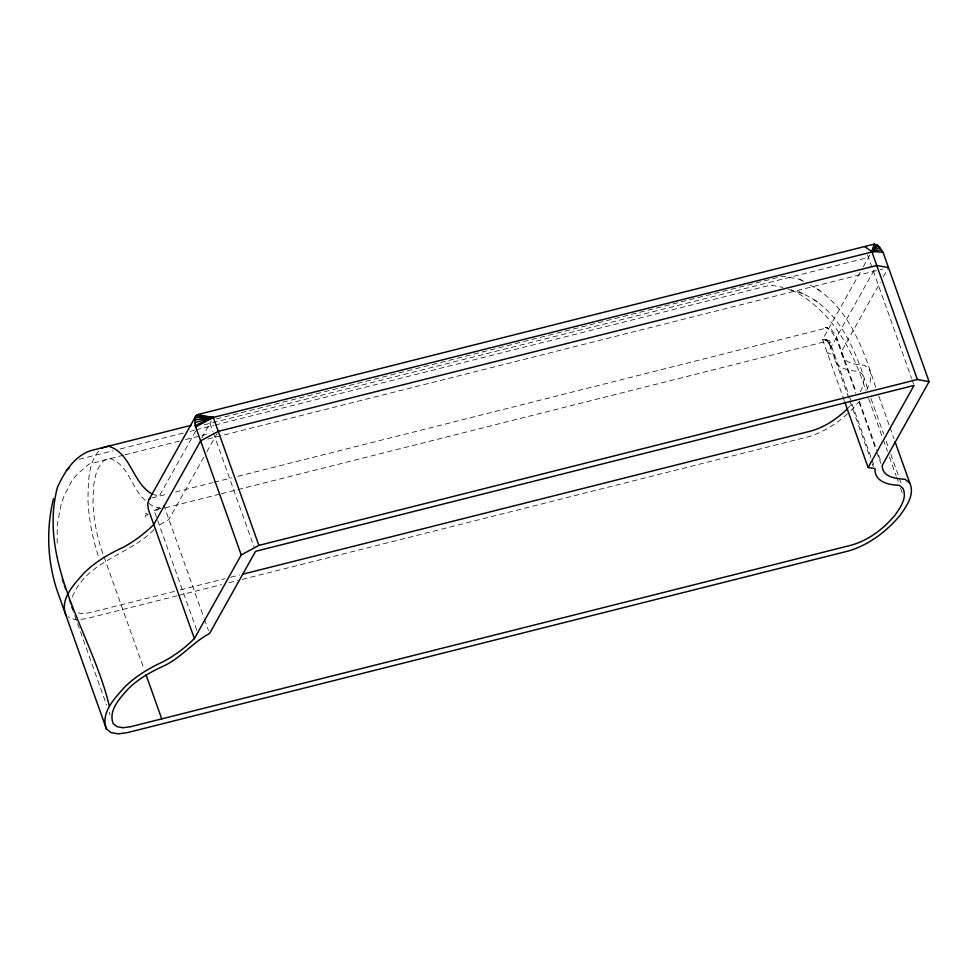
<?xml version="1.0" encoding="UTF-8"?>
<svg xmlns="http://www.w3.org/2000/svg" width="978" height="978" viewBox="0 0 978 978"><rect width="100%" height="100%" fill="white"/><g stroke="black" fill="none" stroke-linecap="round" stroke-linejoin="round"><path stroke-width="0.73" stroke-dasharray="4.89 3.67" d="M72.384 596.971C86.516 560.565 129.658 555.394 154.451 529.135M860.371 391.811L863.085 385.589L863.941 379.183L862.364 374.268L858.439 371.175C848.183 371.017 833.513 367.74 834.417 354.488L827.486 353.449L876.765 265.454M866.679 390.198L870.017 382.532L871.043 374.855L869.149 368.963L864.454 365.259C855.591 364.513 841.422 363.351 841.63 351.261L880.31 282.202M195.698 431.029L159.255 496.115L152.482 494.208M201.823 437.924L211.309 420.968M203.815 457.154L168.901 519.489L157.641 526.054M206.774 451.848L216.933 433.719M844.246 400.503L822.535 339.525L860.334 272.006M863.305 266.713L870.481 253.901M883.281 276.884L888.489 267.581M98.656 451.225C87.555 464.464 88.472 483.548 87.934 499.88C88.9 519.33 92.445 538.572 98.68 557.02M847.205 409.073L852.608 403.07M850.994 410.662L858.672 402.129M847.596 413.633C836.276 424.097 822.853 432.496 808.011 436.86L239.353 580.113M196.712 630.113L154.182 510.675L163.949 505.565L203.937 617.864M216.395 418.963L783.011 276.224L799.588 279.243L803.574 281.456M204.268 424.782L868.488 257.446M79.169 459.281L113.008 450.76M120.416 448.89L184.108 432.838M190.038 431.347L194.488 430.234M195.967 429.855L213.742 425.381M215.221 425.002L770.517 285.111L783.036 287.398M123.436 455.21L89.022 464.085L77.629 473.853L72.262 479.941L64.23 495.577L61.088 504.648L57.274 524.477L57.164 543.083M124.915 454.843L179.72 441.041M185.649 439.538L200.453 435.809M201.933 435.442L209.341 433.572M207.788 439.073L878.916 270.001M880.286 269.647L883.024 268.962M151.871 497.973L168.143 493.878M175.551 492.007L212.581 482.68M214.06 482.301L231.835 477.826M237.764 476.335L827.327 327.813L825.31 327.496L831.141 329.219L836.153 335.906L856.349 392.606M154.182 510.675L162.214 508.658M165.172 507.912L219.916 494.122M221.395 493.743L829.466 340.564L848.635 394.403M174.439 591.397L90.135 612.631L82.482 613.683L77.983 612.888M180.368 589.893L224.793 578.707M230.722 577.216L239.61 574.978M177.152 595.785L86.822 618.548L80.269 619.441M178.632 595.419L221.578 584.599M228.986 582.729L237.874 580.492M148.008 514.831L145.441 515.21L145.832 517.215M161.028 508.511L153.277 506.335L147.947 502.753M822.535 339.525L829.466 340.564L825.029 339.488L829.576 343.254L828.904 343.034L830.432 346.322L827.217 341.249M77.653 619.808L70.477 618.536L68.13 616.69M788.488 289.622C835.383 298.18 855.897 349.476 867.938 389.953M145.404 513.328L147.996 514.196M827.608 327.923L826.055 327.324L831.386 331.359L836.972 340.173L836.496 338.926L855.933 393.498M810.029 285.038C848.317 304.769 863.366 349.207 875.75 387.496M791.116 289.806C830.493 308.583 853.073 350.014 865.628 390.075M799.588 279.243L803.561 281.456M798.965 291.53L803.378 293.987M816.887 288.803L820.31 290.71M814.576 300.148L817.437 301.75M826.068 340.038L829.576 343.254L825.273 339.476L826.386 340.234M145.282 500.345C131.186 488.291 128.949 464.782 110.111 458.572L104.108 460.271C92.824 471.347 93.387 488.731 93.02 503.401C93.876 521.14 97.372 538.682 103.497 555.345M867.523 254.72L911.533 378.303M912.034 379.733L913.562 384.012M878.794 396.053L889.454 425.992M889.968 427.423L894.026 438.829M870.995 398.498L883.684 434.146M886.215 441.274L888.757 448.401M890.787 454.11L901.447 484.049M868.66 398.596L882.877 438.523M883.378 439.941L887.437 451.347M889.479 457.056L896.068 475.589M896.581 477.019L898.611 482.716M900.64 488.425L902.168 492.704M859.393 401.163L876.655 449.635M878.684 455.345L881.227 462.472M858.977 402.056L876.239 450.528M876.74 451.958L880.811 463.364M849.149 395.833L871.484 458.56M871.985 459.99L874.528 467.117M829.894 344.892L849.417 399.745M849.931 401.163L870.237 458.193M872.266 463.902L873.281 466.75M209.989 423.34L212.959 431.689M213.461 433.083L254.035 547.044M204.439 619.282L208.51 630.688M104.01 556.763L143.962 668.976M63.912 585.247L65.954 590.956M68.998 599.538L106.578 705.065M109.12 712.192L110.135 715.04M61.92 579.172L63.521 584.025M71.382 605.847L72.568 609.538"/><path stroke-width="1.47" d="M53.509 498.694C46.076 528.462 47.372 560.357 56.761 589.526L106.394 728.903L111.089 732.595L118.265 733.867L127.433 732.608L848.623 550.92C869.087 544.856 886.691 531.36 900.249 515.125C906.557 506.103 915.053 494.391 909.76 483.022L895.041 441.677M106.394 728.903C100.233 712.962 114.793 698.182 124.548 687.204C135.685 676.14 149.231 668.096 163.412 661.58C174.805 655.517 185.221 647.68 194.39 638.61L241.248 554.929L195.16 425.516L194.989 417.606L197.25 414.672L874.185 244.133L878 245.551L883.012 252.226L929.1 381.64L882.242 465.32C882.034 477.411 896.215 478.572 905.066 479.318L909.76 483.022M874.185 244.133L871.801 251.529L917.376 379.513L929.1 381.64M191.248 425.308L93.008 450.051C75.269 454.428 64.181 472.093 57.262 487.826C37.726 564.453 92.433 634.783 109.414 706.385M881.606 249.561L213.302 417.423L195.918 415.821L149.059 499.489L147.69 503.609L148.301 509.183L194.39 638.61M868.109 467.508L914.063 385.43L255.564 551.323L209.524 633.548C192.642 642.35 180.514 658.5 162.776 666.434C150.294 672.216 138.13 678.94 128.338 688.793C120.196 697.962 108.032 710.285 113.179 723.598L117.103 726.691L123.094 727.742L130.746 726.691L851.936 545.003C869.014 539.942 883.721 528.682 895.029 515.125C900.298 507.594 907.388 497.814 902.975 488.328L899.051 485.235C888.794 485.076 874.124 481.799 875.041 468.548L868.109 467.508L844.747 401.921M876.043 244.476L871.801 251.529L864.613 246.542M877.021 245.013L871.801 251.529L883.012 252.226M878 245.551L871.801 251.529L879.882 247.287M847.205 409.073C836.948 418.755 824.992 427.007 811.312 430.943L242.568 574.233M66.211 470.406L69.45 467.618M149.059 499.489L150.392 498.34M195.673 426.946L213.302 417.423L258.877 545.406L241.248 554.929M195.16 425.516L213.302 417.423L197.25 414.672M101.223 448.217L108.399 446.176C131.419 452.924 132.262 483.328 152.482 494.208M194.598 422.63L213.302 417.423L194.989 417.606M258.877 545.406L917.376 379.513M194.536 419.941L213.302 417.423M888.489 267.581L876.765 265.454L218.265 431.347L200.624 440.87L153.766 524.55C144.597 533.621 134.182 541.457 122.8 547.521C108.619 554.037 95.074 562.081 83.925 573.145C74.181 584.123 59.609 598.903 65.783 614.844M145.991 674.686L161.737 718.879"/></g></svg>
